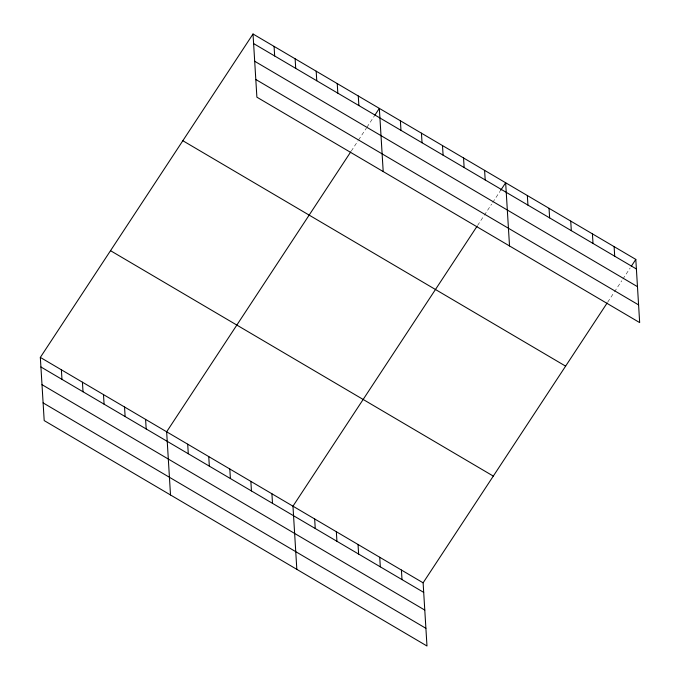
<?xml version="1.0" encoding="UTF-8"?>
<svg xmlns="http://www.w3.org/2000/svg" width="680" height="680" viewBox="0 0 680 680"><rect width="100%" height="100%" fill="white"/><g stroke="black" fill="none" stroke-linecap="round" stroke-linejoin="round"><path stroke-width="0.51" stroke-dasharray="3.4 2.55" d="M351.262 151.079L358.003 140.828M358.564 139.978L366.426 128.027M366.988 127.169L374.289 116.068M477.581 225.463L483.76 216.07M484.321 215.22L491.623 204.119M492.745 202.41L500.046 191.309M607.733 302.099L613.904 292.714M614.465 291.856L621.766 280.755M622.888 279.047L630.19 267.954"/><path stroke-width="1.02" d="M607.163 302.957L423.113 582.819L426.98 646L44.191 420.589L40.333 357.408L253.019 34L635.808 259.411L639.667 322.592L256.887 97.18L253.019 34M350.701 151.929L166.651 431.791L170.51 494.972M374.85 115.218L379.338 108.383L383.205 171.564M477.02 226.312L292.969 506.175L296.828 569.356M500.608 190.459L505.656 182.775L509.524 245.956M631.312 266.245L635.808 259.411M253.606 43.571L636.387 268.982M254.694 61.259L637.475 286.671M255.807 79.492L638.588 304.903M182.835 140.726L565.615 366.137M110.517 250.682L493.298 476.094M40.333 357.408L423.113 582.819M40.919 366.971L423.7 592.382M41.998 384.668L424.779 610.079M43.112 402.892L425.892 628.312M614.116 246.636L614.703 256.207M592.424 233.869L593.011 243.431M570.733 221.094L571.319 230.665M549.04 208.318L549.627 217.889M527.348 195.543L527.935 205.113M484.602 170.374L485.188 179.945M463.556 157.981L464.134 167.543M442.502 145.579L443.088 155.15M421.447 133.178L422.034 142.749M400.392 120.785L400.979 130.347M401.421 570.044L402.007 579.615M358.292 95.99L358.87 105.553M379.729 557.269L380.315 566.84M337.238 83.589L337.824 93.16M358.037 544.501L358.624 554.064M316.183 71.196L316.769 80.758M336.345 531.726L336.931 541.288M295.128 58.794L295.715 68.365M314.661 518.95L315.24 528.521M274.074 46.401L274.661 55.964M271.915 493.782L272.501 503.344M250.861 481.381L251.447 490.952M229.806 468.988L230.393 478.55M208.751 456.586L209.338 466.157M187.706 444.193L188.283 453.756M145.596 419.39L146.183 428.961M124.542 406.997L125.129 416.568M103.487 394.596L104.074 404.166M82.433 382.202L83.019 391.765M61.387 369.801L61.973 379.372"/></g></svg>
